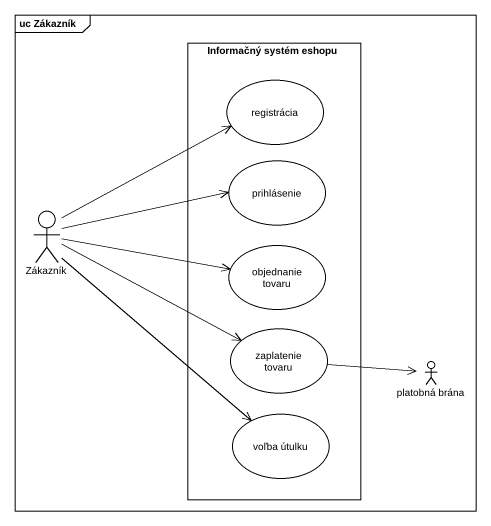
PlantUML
@startuml
mainframe uc Zákazník
rectangle "Informačný systém eshopu" as Informačný_systém_eshopu {
  usecase registrácia
  usecase prihlásenie
  usecase "objednanie tovaru" as objednanie_tovaru
  usecase "zaplatenie tovaru" as zaplatenie_tovaru
  usecase "voľba útulku" as voľba_útulku
}
actor Zákazník
actor "platobná brána" as platobná_brána
Zákazník -up-> registrácia
Zákazník -right-> prihlásenie
Zákazník -right-> objednanie_tovaru
Zákazník -right-> zaplatenie_tovaru
Zákazník --> voľba_útulku
platobná_brána <-left- zaplatenie_tovaru
@enduml
